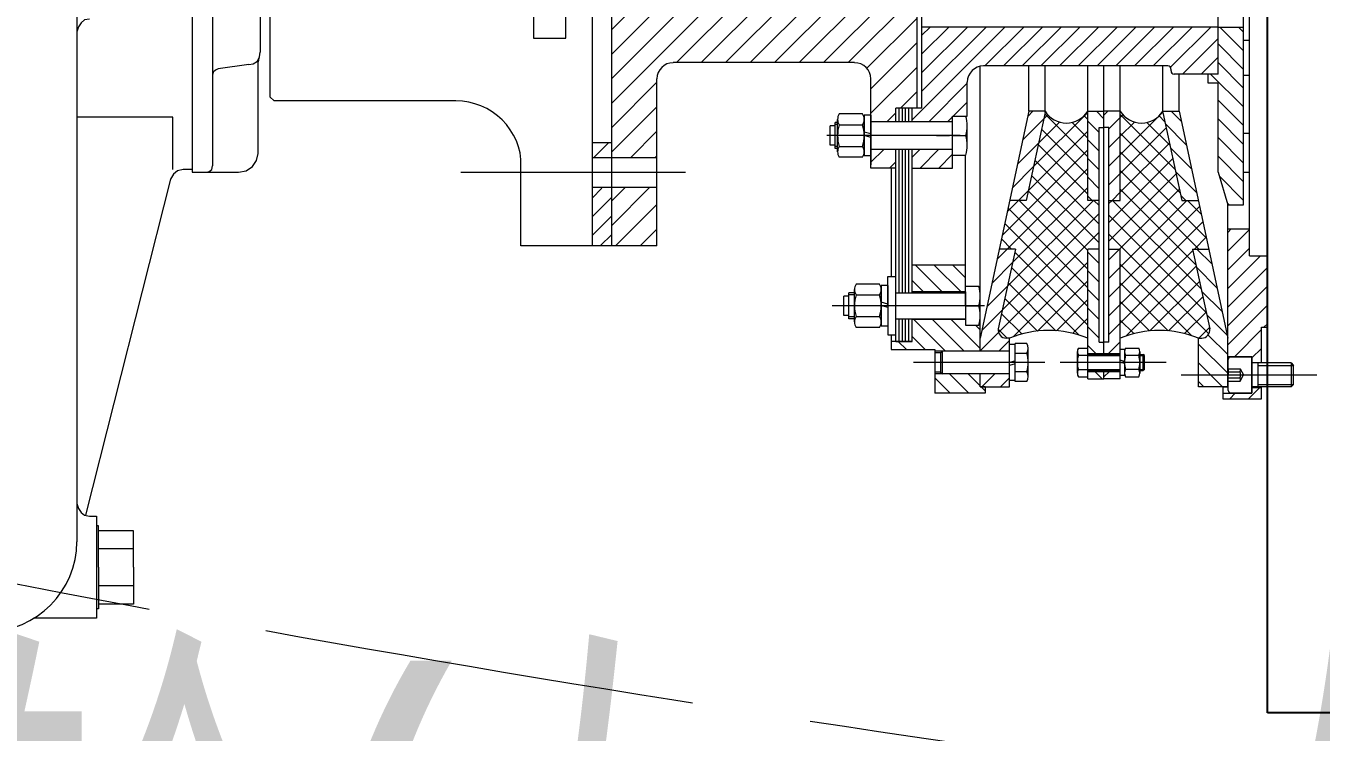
# Model space of a CAD drawing. Extents: x -550205 to -490805, y -239464 to -155364.
# Drawn here: x -528244 to -527496, y -178023 to -177615 of the extents above; entities that cross this region are included whole.
import ezdxf

# ---------------------------------------------------------------- set-up
doc = ezdxf.new("R2010")
doc.units = 0
doc.header["$LTSCALE"] = 500
doc.header["$MEASUREMENT"] = 0
for name, pattern in [('ACAD_ISO04W100', [30, 24, -3, 0, -3]), ('CENTER2', [1.125, 0.75, -0.125, 0.125, -0.125]), ('CENTERX2', [101.6, 63.5, -12.7, 12.7, -12.7]), ('DASHED', [0.75, 0.5, -0.25]), ('点划线', [18, 15, -1, 1, -1]), ('虚线 __ __ __ __ __ __ __ __ __ __ __ __ __ _', [0.75, 0.5, -0.25])]:
    doc.linetypes.add(name, pattern=pattern)
doc.layers.get('0').update_dxf_attribs({"linetype": 'CONTINUOUS', "lineweight": 20})
for name, color, linetype, lineweight in [('01', 7, 'CONTINUOUS', 20), ('05-填充图案层', 42, 'CONTINUOUS', 20), ('2中心线', 1, 'ACAD_ISO04W100', 15), ('虚线', 1, '虚线 __ __ __ __ __ __ __ __ __ __ __ __ __ _', 20)]:
    doc.layers.add(name, color=color, linetype=linetype, lineweight=lineweight)
for name, color, linetype in [('1轮廓实线层', 7, 'CONTINUOUS'), ('2细线层', 4, 'CONTINUOUS'), ('4虚线层', 6, 'DASHED'), ('_____1', 160, 'CONTINUOUS')]:
    doc.layers.add(name, color=color, linetype=linetype)
doc.styles.add('中英混排2', font='romany.shx', dxfattribs={"width": 0.7, "height": 300, "bigfont": 'hztxt.shx'})

# ---------------------------------------------------------------- blocks, each defined once
blk = doc.blocks.new('dfghgf')
at = {"linetype": 'Continuous'}
h = blk.add_hatch(dxfattribs=at)
h.set_pattern_fill('ANSI31', color=2, scale=80, style=0)
h.set_pattern_definition([(45, (-67347.48, 92390.319), (-7.0710678, 7.0710678), [])])
h.paths.add_polyline_path([(1347.34, -190), (1373.47, -190), (1373.47, -156.2), (1347.34, -156.2)])
h.paths.add_polyline_path([(1347.34, -139.01), (1373.47, -139.01), (1373.47, -93.44, -0.414214), (1382.83, -84.07), (1487.6, -84.07, -0.414214), (1496.96, -93.44), (1496.96, -118.25), (1511.44, -118.25), (1511.44, -110.29), (1523.66, -110.29), (1523.66, -41.94), (1347.34, -41.94)])
h.paths.add_polyline_path([(1496.96, -134.17), (1496.96, -143.07), (1496.96, -144.94), (1511.44, -144.94), (1511.44, -134.17)])
h.paths.add_polyline_path([(1487.6, 84.48), (1382.83, 84.48, -0.414214), (1373.47, 93.84), (1373.47, 139.41), (1347.34, 139.41), (1347.34, 42.34), (1523.66, 42.34), (1523.66, 110.69), (1511.44, 110.69), (1511.44, 118.65), (1496.96, 118.65), (1496.96, 109.76), (1496.96, 93.84, -0.414214)])
h.paths.add_polyline_path([(1511.44, 134.57), (1511.44, 145.17), (1511.26, 145.34), (1496.96, 145.34), (1496.96, 134.57)])
h.paths.add_polyline_path([(1347.34, 156.6), (1373.47, 156.6), (1373.47, 190), (1347.34, 190)])
at = {"color": 2, "lineweight": 20}
for p, q in [((1336, 190), (1336, -164.79)), ((1347.34, -190), (1347.34, 0.2)), ((1523.66, -110.29), (1523.66, 0.2)), ((1526.47, -110.29), (1526.47, 0.2)), ((1697.46, -90.63), (1697.46, 0.2)), ((1712.25, -166.13), (1712.25, 0.2)), ((1715.69, -195.73), (1715.69, 0.2)), ((1726, -236.98), (1726, 0.2)), ((1726, -236.98), (1726, 0.2)), ((1697.46, -63.47), (1526.47, -63.47)), ((1697.46, -63.47), (1712.25, -63.47)), ((1712.25, -70.99), (1715.69, -70.99)), ((1487.6, -84.07), (1382.83, -84.07)), ((1487.6, -84.07), (1382.83, -84.07)), ((1560.13, -250.75), (1560.13, -86.15)), ((1668.43, -85.95), (1562.05, -85.95)), ((1588.22, -112.16), (1588.22, -85.95)), ((1597.58, -112.95), (1597.58, -85.95)), ((1622.24, -163.67), (1622.24, -85.95)), ((1631.6, -252.62), (1631.6, -85.95)), ((1631.6, -252.62), (1631.6, -85.95)), ((1640.97, -163.67), (1640.97, -85.95)), ((1665.62, -112.95), (1665.62, -85.95)), ((1670.31, -88.76), (1670.31, -87.82)), ((1373.47, -164.79), (1373.47, -93.44)), ((1373.47, -190), (1373.47, -93.44)), ((1496.96, -144.94), (1496.96, -93.44)), ((1552.69, -114.97), (1552.69, -95.31)), ((1697.46, -90.63), (1672.18, -90.63)), ((1674.98, -112.16), (1674.98, -90.63)), ((1691.63, -90.63), (1691.63, -95.79)), ((1691.63, -95.79), (1697.46, -95.79)), ((1697.46, -147.4), (1697.46, -95.79)), ((1712.25, -91.37), (1715.69, -91.37)), ((1496.96, -126.21), (1496.96, -109.36)), ((1511.44, -118.25), (1511.44, -110.29)), ((1526.47, -110.29), (1511.44, -110.29)), ((1513.31, -118.25), (1513.31, -110.29)), ((1515.18, -118.25), (1515.18, -110.29)), ((1517.06, -118.25), (1517.06, -110.29)), ((1518.93, -118.25), (1518.93, -110.29)), ((1520.8, -118.25), (1520.8, -110.29)), ((1588.22, -112.16), (1560.13, -243.26)), ((1597.58, -112.16), (1588.22, -112.16)), ((1622.24, -163.67), (1622.24, -112.16)), ((1622.24, -112.16), (1631.6, -112.16)), ((1640.97, -112.16), (1631.6, -112.16)), ((1640.97, -163.67), (1640.97, -112.16)), ((1665.62, -112.16), (1674.98, -112.16)), ((1674.98, -112.16), (1703.08, -243.26)), ((1477.77, -118.72), (1476.36, -118.72)), ((1476.36, -133.7), (1476.36, -118.72)), ((1477.77, -135.6), (1477.77, -116.82)), ((1492.24, -113.69), (1478.66, -113.69)), ((1493.13, -114.46), (1493.13, -137.96)), ((1496.96, -114.46), (1493.13, -114.46)), ((1493.13, -135.6), (1493.13, -116.82)), ((1496.96, -114.46), (1496.96, -137.96)), ((1544.21, -118.25), (1496.96, -118.25)), ((1544.21, -144.94), (1544.21, -114.97)), ((1544.21, -114.97), (1552.69, -114.97)), ((1597.58, -112.95), (1586.6, -163.67)), ((1665.62, -112.95), (1676.6, -163.67)), ((1476.36, -120.59), (1473.55, -120.59)), ((1473.55, -131.83), (1473.55, -120.59)), ((1477.77, -119.84), (1476.36, -119.84)), ((1478.66, -119.95), (1492.24, -119.95)), ((1496.96, -125.22), (1493.13, -124.19)), ((1496.47, -127.07), (1493.13, -126.18)), ((1496.96, -127.2), (1496.47, -127.07)), ((1496.96, -126.21), (1496.96, -143.07)), ((1534.85, -126.21), (1542.44, -126.21)), ((1544.21, -126.21), (1551.8, -126.21)), ((1552.69, -131.83), (1552.69, -120.47)), ((1628.79, -245.6), (1628.79, -121.53)), ((1628.79, -121.53), (1631.6, -121.53)), ((1634.41, -121.53), (1631.6, -121.53)), ((1634.41, -245.6), (1634.41, -121.53)), ((1712.25, -124.9), (1715.69, -124.9)), ((1347.34, -130.42), (1336, -130.42)), ((1476.36, -131.83), (1473.55, -131.83)), ((1477.77, -132.58), (1476.36, -132.58)), ((1477.77, -133.7), (1476.36, -133.7)), ((1478.66, -132.47), (1492.24, -132.47)), ((1544.21, -134.17), (1496.96, -134.17)), ((1511.44, -245.13), (1511.44, -134.17)), ((1513.31, -217.04), (1513.31, -134.17)), ((1515.18, -217.04), (1515.18, -134.17)), ((1517.06, -217.04), (1517.06, -134.17)), ((1518.93, -217.04), (1518.93, -134.17)), ((1520.8, -217.04), (1520.8, -134.17)), ((1373.47, -139.01), (1336, -139.01)), ((1492.24, -138.73), (1478.66, -138.73)), ((1496.96, -137.96), (1493.13, -137.96)), ((1544.21, -137.45), (1551.84, -137.45)), ((1551.65, -224.53), (1551.65, -137.45)), ((1511.44, -144.94), (1496.96, -144.94)), ((1508.63, -144.94), (1508.63, -207.68)), ((1520.8, -144.94), (1544.21, -144.94)), ((1697.46, -147.4), (1703.08, -166.13)), ((1712.25, -147.25), (1715.69, -147.25)), ((1373.47, -156.2), (1336, -156.2)), ((1586.6, -163.67), (1577.18, -163.67)), ((1628.79, -163.67), (1622.24, -163.67)), ((1634.41, -163.67), (1640.97, -163.67)), ((1676.6, -163.67), (1686.02, -163.67)), ((1703.08, -271.35), (1703.08, -166.13)), ((1703.08, -166.13), (1712.25, -166.13)), ((1703.08, -180.17), (1715.69, -180.17)), ((1373.47, -190), (1336, -190)), ((1580.52, -191.76), (1570.55, -237.8)), ((1580.52, -191.76), (1571.17, -191.76)), ((1622.24, -266.67), (1622.24, -191.76)), ((1622.24, -243.26), (1622.24, -191.76)), ((1628.79, -191.76), (1622.24, -191.76)), ((1634.41, -191.76), (1640.97, -191.76)), ((1640.97, -266.67), (1640.97, -191.76)), ((1640.97, -243.26), (1640.97, -191.76)), ((1682.69, -191.76), (1692.66, -237.8)), ((1682.69, -191.76), (1692.04, -191.76)), ((1551.65, -201.12), (1520.8, -201.12)), ((1715.69, -195.73), (1726, -195.73)), ((1506.76, -224.53), (1506.76, -207.68)), ((1506.76, -207.68), (1511.44, -207.68)), ((1487.56, -233.92), (1487.56, -215.14)), ((1502.03, -212.01), (1488.45, -212.01)), ((1502.92, -212.78), (1502.92, -236.28)), ((1506.76, -212.78), (1502.92, -212.78)), ((1502.92, -233.92), (1502.92, -215.14)), ((1506.76, -212.78), (1506.76, -236.28)), ((1551.65, -216.57), (1520.8, -216.57)), ((1551.65, -213.29), (1559.28, -213.29)), ((1551.65, -216.57), (1551.65, -232.49)), ((1484.23, -218.91), (1481.42, -218.91)), ((1481.42, -230.15), (1481.42, -218.91)), ((1487.56, -217.04), (1484.23, -217.04)), ((1484.23, -232.02), (1484.23, -217.04)), ((1487.56, -218.16), (1484.23, -218.16)), ((1488.45, -218.27), (1502.03, -218.27)), ((1506.76, -223.54), (1502.92, -222.51)), ((1511.44, -217.04), (1551.65, -217.04)), ((1484.23, -230.15), (1481.42, -230.15)), ((1487.56, -230.9), (1484.23, -230.9)), ((1488.45, -230.79), (1502.03, -230.79)), ((1506.26, -225.39), (1502.92, -224.5)), ((1506.76, -225.52), (1506.26, -225.39)), ((1506.76, -224.53), (1506.76, -241.39)), ((1551.65, -224.53), (1551.65, -235.77)), ((1551.65, -224.53), (1559.24, -224.53)), ((1487.56, -232.02), (1484.23, -232.02)), ((1502.03, -237.06), (1488.45, -237.06)), ((1506.76, -236.28), (1502.92, -236.28)), ((1511.44, -232.02), (1551.65, -232.02)), ((1513.31, -245.13), (1513.31, -232.02)), ((1515.18, -245.13), (1515.18, -232.02)), ((1517.06, -245.13), (1517.06, -232.02)), ((1518.93, -245.13), (1518.93, -232.02)), ((1520.8, -245.13), (1520.8, -232.02)), ((1551.65, -232.49), (1520.8, -232.49)), ((1551.65, -235.77), (1559.28, -235.77)), ((1722.56, -236.98), (1726, -236.98)), ((1722.56, -257.6), (1722.56, -236.98)), ((1506.76, -241.39), (1511.44, -241.39)), ((1508.63, -241.39), (1508.63, -249.81)), ((1520.8, -245.13), (1508.63, -245.13)), ((1511.44, -245.13), (1520.8, -245.13)), ((1576.98, -243.26), (1575.16, -243.26)), ((1576.98, -271.35), (1576.98, -243.26)), ((1580.36, -268.24), (1580.36, -246.37)), ((1587.12, -246.37), (1580.36, -246.37)), ((1628.79, -245.6), (1631.6, -245.6)), ((1634.41, -245.6), (1631.6, -245.6)), ((1686.22, -271.35), (1686.22, -243.26)), ((1686.22, -243.26), (1688.04, -243.26)), ((1508.63, -249.81), (1533.91, -249.81)), ((1533.91, -249.81), (1533.91, -275.1)), ((1537.28, -251.73), (1533.91, -251.73)), ((1537.28, -251.73), (1538.26, -250.75)), ((1537.28, -251.73), (1537.28, -262.88)), ((1576.98, -250.75), (1538.26, -250.75)), ((1538.26, -263.86), (1538.26, -250.75)), ((1576.98, -267.65), (1576.98, -246.96)), ((1580.36, -246.96), (1576.98, -246.96)), ((1580.36, -267.65), (1580.36, -246.96)), ((1580.36, -264.33), (1580.36, -250.28)), ((1580.36, -251.84), (1587.12, -251.84)), ((1587.85, -265.5), (1587.85, -249.11)), ((1587.85, -257.3), (1587.85, -250.28)), ((1616.25, -263.54), (1616.25, -251.06)), ((1616.88, -248.98), (1622.24, -248.98)), ((1616.88, -253.14), (1622.24, -253.14)), ((1622.24, -265.62), (1622.24, -248.98)), ((1622.24, -252.15), (1640.97, -252.15)), ((1622.24, -252.62), (1640.97, -252.62)), ((1622.24, -261.99), (1622.24, -252.62)), ((1622.24, -253.32), (1640.97, -253.32)), ((1643.4, -249.77), (1640.97, -249.77)), ((1643.4, -249.77), (1643.4, -264.84)), ((1643.4, -251.13), (1643.4, -263.48)), ((1644.02, -249.07), (1651.72, -249.07)), ((1651.72, -253.19), (1644.02, -253.19)), ((1652.33, -251.13), (1652.33, -263.48)), ((1652.33, -252.62), (1654.31, -252.62)), ((1652.33, -253.32), (1655.01, -253.32)), ((1654.31, -261.99), (1654.31, -252.62)), ((1655.01, -253.32), (1654.31, -252.62)), ((1655.01, -261.28), (1655.01, -253.32)), ((1703.08, -253.82), (1717.06, -253.82)), ((1717.06, -275.13), (1717.06, -253.82)), ((1579.92, -256.55), (1576.98, -257.34)), ((1580.36, -258.18), (1576.98, -259.08)), ((1580.36, -256.43), (1579.92, -256.55)), ((1616.88, -261.46), (1622.24, -261.46)), ((1622.24, -261.28), (1640.97, -261.28)), ((1643.4, -256.67), (1640.97, -256.02)), ((1643.4, -257.93), (1640.97, -257.28)), ((1651.72, -261.42), (1644.02, -261.42)), ((1652.33, -261.28), (1655.01, -261.28)), ((1655.01, -261.28), (1654.31, -261.99)), ((1717.06, -257.26), (1722.56, -257.26)), ((1537.28, -262.88), (1533.91, -262.88)), ((1537.28, -262.88), (1538.26, -263.86)), ((1576.98, -263.86), (1538.26, -263.86)), ((1560.13, -271.35), (1560.13, -263.86)), ((1580.36, -267.65), (1576.98, -267.65)), ((1587.12, -262.77), (1580.36, -262.77)), ((1587.12, -268.24), (1580.36, -268.24)), ((1616.88, -265.62), (1622.24, -265.62)), ((1622.24, -261.99), (1640.97, -261.99)), ((1622.24, -262.45), (1640.97, -262.45)), ((1622.24, -266.67), (1631.6, -266.67)), ((1631.6, -266.67), (1631.6, -261.99)), ((1631.6, -266.67), (1631.6, -261.99)), ((1640.97, -266.67), (1631.6, -266.67)), ((1643.4, -264.84), (1640.97, -264.84)), ((1644.02, -265.54), (1651.72, -265.54)), ((1652.33, -261.99), (1654.31, -261.99)), ((1562.94, -275.1), (1533.91, -275.1)), ((1562.94, -275.1), (1544.21, -275.1)), ((1560.13, -271.35), (1576.98, -271.35)), ((1562.94, -271.35), (1560.13, -271.35)), ((1562.94, -271.35), (1562.94, -275.1)), ((1562.94, -271.35), (1562.94, -275.1)), ((1703.08, -271.35), (1686.22, -271.35)), ((1700.27, -271.35), (1703.08, -271.35)), ((1700.27, -271.35), (1700.27, -278.23)), ((1700.27, -275.13), (1717.06, -275.13)), ((1717.06, -271.69), (1722.56, -271.69)), ((1722.56, -278.23), (1722.56, -271.35)), ((1700.27, -278.23), (1722.56, -278.23))]:
    blk.add_line(p, q, dxfattribs=at)
at = {"color": 2, "linetype": '点划线', "lineweight": 20}
for p, q in [((1538.26, -250.75), (1533.91, -250.75)), ((1538.26, -263.86), (1533.91, -263.86))]:
    blk.add_line(p, q, dxfattribs=at)
at = {"color": 2, "lineweight": 20}
for centre, radius, start, end in [((1382.83, -93.44), 9.36, 90, 180), ((1382.83, -93.44), 9.36, 90, 180), ((1487.6, -93.44), 9.36, 0, 90), ((1562.05, -95.31), 9.36, 90, 180), ((1668.43, -87.82), 1.87, 0, 90), ((1672.18, -88.76), 1.87, 180, 270), ((1609.91, -104.37), 14.59, 212.30822, 327.69178), ((1653.29, -104.37), 14.59, 212.30822, 327.69178), ((1483.72, -116.82), 5.95, 148.26171, 211.73829), ((1487.17, -116.82), 5.95, 328.26171, 31.73829), ((1534.09, -120.53), 18.6, 342.22096, 17.3918), ((1500.24, -126.21), 22.47, 163.8206, 196.1794), ((1470.65, -126.21), 22.47, 343.8206, 16.1794), ((1534.09, -131.89), 18.6, 342.6082, 17.77904), ((1483.72, -135.6), 5.95, 148.26171, 211.73829), ((1487.17, -135.6), 5.95, 328.26171, 31.73829), ((1493.51, -215.14), 5.95, 148.26171, 211.73829), ((1496.96, -215.14), 5.95, 328.26171, 31.73829), ((1541.53, -218.85), 18.6, 342.22096, 17.3918), ((1510.03, -224.53), 22.47, 163.8206, 196.1794), ((1480.44, -224.53), 22.47, 343.8206, 16.1794), ((1493.51, -233.92), 5.95, 148.26171, 211.73829), ((1496.96, -233.92), 5.95, 328.26171, 31.73829), ((1541.53, -230.21), 18.6, 342.6082, 17.77904), ((1575.16, -238.58), 4.68, 170.43331, 270), ((1599.61, -298.34), 59.54, 67.66593, 112.33407), ((1663.59, -298.34), 59.54, 67.66593, 112.33407), ((1688.04, -238.58), 4.68, 270, 9.56669), ((1582.36, -249.11), 5.48, 330.10798, 29.89202), ((1568.18, -257.3), 19.71, 343.89726, 16.10274), ((1619.99, -251.06), 3.75, 146.2903, 213.7097), ((1630.29, -257.3), 14.05, 162.77249, 197.22751), ((1647.14, -251.13), 3.74, 146.62758, 213.37242), ((1657.45, -257.3), 14.05, 162.95236, 197.04764), ((1648.59, -251.13), 3.74, 326.62758, 33.37242), ((1638.29, -257.3), 14.05, 342.95236, 17.04764), ((1619.99, -263.54), 3.75, 146.2903, 213.7097), ((1647.14, -263.48), 3.74, 146.62758, 213.37242), ((1648.59, -263.48), 3.74, 326.62758, 33.37242), ((1582.36, -265.5), 5.48, 330.10798, 29.89202)]:
    blk.add_arc(centre, radius, start, end, dxfattribs=at)
at = {"layer": '01', "color": 7, "linetype": 'Continuous', "lineweight": -3}
for p, q in [((1726, -459.8), (1726, 0.2)), ((1811, -459.8), (1726, -459.8))]:
    blk.add_line(p, q, dxfattribs=at)
at = {"layer": '05-填充图案层', "color": 2, "lineweight": 20}
for p, q in [((1520.8, -117.1), (1574.42, -63.47)), ((1526.47, -68.21), (1531.21, -63.47)), ((1526.47, -79.02), (1542.01, -63.47)), ((1526.47, -89.82), (1552.82, -63.47)), ((1526.47, -100.62), (1563.62, -63.47)), ((1562.75, -85.95), (1585.23, -63.47)), ((1573.56, -85.95), (1596.03, -63.47)), ((1584.36, -85.95), (1606.84, -63.47)), ((1595.17, -85.95), (1617.64, -63.47)), ((1605.97, -85.95), (1628.44, -63.47)), ((1616.77, -85.95), (1639.25, -63.47)), ((1627.58, -85.95), (1650.05, -63.47)), ((1638.38, -85.95), (1660.86, -63.47)), ((1649.19, -85.95), (1671.66, -63.47)), ((1659.99, -85.95), (1682.46, -63.47)), ((1669.98, -86.76), (1693.27, -63.47)), ((1712.25, -77.26), (1698.47, -63.47)), ((1712.25, -66.45), (1709.27, -63.47)), ((1676.92, -90.63), (1697.46, -70.09)), ((1712.25, -88.06), (1697.46, -73.27)), ((1687.72, -90.63), (1697.46, -80.89)), ((1712.25, -98.86), (1697.46, -84.07)), ((1530.45, -118.25), (1552.69, -96.01)), ((1712.25, -109.67), (1693.21, -90.63)), ((1544.53, -114.97), (1552.69, -106.82)), ((1587.58, -115.14), (1590.56, -112.16)), ((1631.6, -116.48), (1627.29, -112.16)), ((1631.6, -114.33), (1633.77, -112.16)), ((1676.21, -117.87), (1670.5, -112.16)), ((1712.25, -120.47), (1697.46, -105.68)), ((1541.25, -118.25), (1544.21, -115.29)), ((1584.64, -128.89), (1596.76, -116.77)), ((1590.78, -144.35), (1622.24, -112.89)), ((1593.77, -130.56), (1605.93, -118.4)), ((1596.76, -116.77), (1599.23, -114.3)), ((1622.24, -138.5), (1597.43, -113.69)), ((1622.24, -127.7), (1613.14, -118.59)), ((1622.24, -116.89), (1620.13, -114.78)), ((1628.79, -124.47), (1622.24, -117.92)), ((1634.41, -122.33), (1640.97, -115.77)), ((1640.97, -137.38), (1665.62, -112.73)), ((1672.73, -145.77), (1640.97, -114.01)), ((1640.97, -115.77), (1642.53, -114.21)), ((1640.97, -126.58), (1649.18, -118.36)), ((1669.74, -131.98), (1656.38, -118.62)), ((1666.76, -118.19), (1663.42, -114.86)), ((1679.15, -131.62), (1667.04, -119.51)), ((1712.25, -131.27), (1697.46, -116.48)), ((1587.8, -158.14), (1622.24, -123.7)), ((1622.24, -149.3), (1595.5, -122.57)), ((1634.41, -133.13), (1640.97, -126.58)), ((1640.97, -148.19), (1667.5, -121.65)), ((1675.72, -159.56), (1640.97, -124.81)), ((1336.82, -139.01), (1345.42, -130.42)), ((1520.8, -138.7), (1525.33, -134.17)), ((1525.37, -144.94), (1536.14, -134.17)), ((1572.85, -183.89), (1622.24, -134.5)), ((1581.69, -142.64), (1593.77, -130.56)), ((1622.24, -160.11), (1593.58, -131.45)), ((1628.79, -135.28), (1622.24, -128.72)), ((1640.97, -158.99), (1669.43, -130.53)), ((1682.1, -145.37), (1670.03, -133.3)), ((1712.25, -142.08), (1697.46, -127.29)), ((1536.17, -144.94), (1544.21, -136.9)), ((1628.79, -177.47), (1591.66, -140.33)), ((1628.79, -146.08), (1622.24, -139.53)), ((1634.41, -143.94), (1640.97, -137.38)), ((1634.41, -176.35), (1671.35, -139.41)), ((1690.66, -185.31), (1640.97, -135.62)), ((1712.25, -152.88), (1697.46, -138.09)), ((1575.79, -191.76), (1622.24, -145.3)), ((1578.74, -156.39), (1590.78, -144.35)), ((1628.79, -188.27), (1589.73, -149.21)), ((1634.41, -154.74), (1640.97, -148.19)), ((1634.41, -187.15), (1673.27, -148.29)), ((1686.3, -191.76), (1640.97, -146.42)), ((1685.05, -159.12), (1673.01, -147.09)), ((1712.25, -163.69), (1698.1, -149.53)), ((1336, -162.32), (1341.72, -156.6)), ((1578.84, -199.51), (1622.24, -156.11)), ((1628.79, -156.89), (1622.24, -150.33)), ((1336, -173.12), (1347.34, -161.78)), ((1575.8, -170.14), (1582.27, -163.67)), ((1575.85, -213.3), (1625.49, -163.67)), ((1582.27, -163.67), (1587.8, -158.14)), ((1622.24, -203.32), (1582.58, -163.67)), ((1622.24, -192.52), (1587.81, -158.09)), ((1624.77, -163.67), (1622.24, -161.13)), ((1628.79, -166.66), (1625.8, -163.67)), ((1634.41, -165.54), (1636.29, -163.67)), ((1636.29, -163.67), (1640.97, -158.99)), ((1687.66, -214.73), (1636.6, -163.67)), ((1640.61, -191.76), (1675.2, -157.17)), ((1684.68, -200.94), (1640.97, -157.23)), ((1640.97, -202.2), (1679.51, -163.67)), ((1678.79, -163.67), (1676, -160.88)), ((1687.71, -171.56), (1679.82, -163.67)), ((1572.86, -227.09), (1628.79, -171.16)), ((1622.24, -214.13), (1576.23, -168.12)), ((1640.97, -213.01), (1686.78, -167.2)), ((1703.89, -166.13), (1702.73, -164.97)), ((1336, -183.93), (1347.34, -172.58)), ((1622.24, -224.93), (1574.32, -177.02)), ((1690.65, -228.52), (1634.41, -172.28)), ((1640.97, -223.81), (1688.68, -176.1)), ((1340.73, -190), (1347.34, -183.39)), ((1570.72, -240.04), (1628.79, -181.97)), ((1578.26, -191.76), (1572.42, -185.91)), ((1692.15, -240.82), (1634.41, -183.08)), ((1683.83, -191.76), (1690.59, -184.99)), ((1703.08, -182.21), (1705.11, -180.17)), ((1703.08, -193.01), (1715.69, -180.4)), ((1569.9, -197.64), (1575.79, -191.76)), ((1622.24, -235.73), (1580.12, -193.61)), ((1628.79, -200.1), (1622.24, -193.55)), ((1634.41, -197.96), (1640.61, -191.76)), ((1640.97, -234.62), (1682.89, -192.69)), ((1693.89, -200.37), (1685.27, -191.76)), ((1703.08, -203.82), (1715.69, -191.21)), ((1538.25, -216.57), (1522.8, -201.12)), ((1549.06, -216.57), (1533.61, -201.12)), ((1551.65, -208.36), (1544.41, -201.12)), ((1566.96, -211.39), (1578.84, -199.51)), ((1579.14, -242.42), (1622.24, -199.32)), ((1682.35, -241.82), (1640.97, -200.44)), ((1644.43, -241.96), (1684.81, -201.57)), ((1703.08, -214.62), (1721.97, -195.73)), ((1617.13, -241.43), (1578.19, -202.49)), ((1628.79, -210.91), (1622.24, -204.35)), ((1634.41, -208.76), (1640.97, -202.2)), ((1696.83, -214.12), (1684.96, -202.25)), ((1703.08, -225.43), (1726, -202.5)), ((1527.45, -216.57), (1520.8, -209.92)), ((1564.01, -225.14), (1575.85, -213.3)), ((1603.84, -238.94), (1576.27, -211.37)), ((1593.23, -239.13), (1622.24, -210.13)), ((1628.79, -221.71), (1622.24, -215.15)), ((1634.41, -219.56), (1640.97, -213.01)), ((1668.73, -239.01), (1640.97, -211.25)), ((1658.15, -239.04), (1686.74, -210.45)), ((1699.78, -227.87), (1687.95, -216.04)), ((1703.08, -236.23), (1726, -213.31)), ((1593.23, -239.14), (1574.35, -220.25)), ((1604.2, -238.97), (1622.24, -220.93)), ((1634.41, -230.37), (1640.97, -223.81)), ((1657.97, -239.06), (1640.97, -222.05)), ((1668.96, -239.03), (1688.66, -219.33)), ((1703.08, -247.03), (1726, -224.11)), ((1561.07, -238.89), (1572.86, -227.09)), ((1584.13, -240.84), (1572.42, -229.13)), ((1613.53, -240.44), (1622.24, -231.74)), ((1628.79, -232.51), (1622.24, -225.96)), ((1678.19, -240.61), (1690.58, -228.21)), ((1702.73, -241.62), (1690.93, -229.83)), ((1540.02, -250.75), (1521.76, -232.49)), ((1550.82, -250.75), (1532.56, -232.49)), ((1560.13, -249.25), (1543.37, -232.49)), ((1560.13, -238.45), (1557.45, -235.77)), ((1575.74, -243.26), (1570.51, -238.03)), ((1628.79, -243.32), (1622.24, -236.76)), ((1634.41, -241.17), (1640.97, -234.62)), ((1648.78, -240.66), (1640.97, -232.85)), ((1686.34, -243.26), (1692.51, -237.1)), ((1707.09, -253.82), (1722.56, -238.35)), ((1723.94, -236.98), (1726, -234.91)), ((1517.47, -249.81), (1512.79, -245.13)), ((1528.28, -249.81), (1520.8, -242.34)), ((1560.13, -250.63), (1570.72, -240.04)), ((1570.81, -250.75), (1576.98, -244.58)), ((1621.73, -243.05), (1622.24, -242.54)), ((1631.6, -246.13), (1631.08, -245.6)), ((1634.23, -252.15), (1640.97, -245.42)), ((1703.08, -263.58), (1686.22, -246.72)), ((1703.08, -252.78), (1691.74, -241.44)), ((1626.83, -252.15), (1622.24, -247.57)), ((1717.06, -254.65), (1722.56, -249.16)), ((1700.04, -271.35), (1686.22, -257.53)), ((1542.76, -275.1), (1533.91, -266.25)), ((1553.56, -275.1), (1542.32, -263.86)), ((1560.13, -270.86), (1553.13, -263.86)), ((1561.02, -271.35), (1568.51, -263.86)), ((1571.82, -271.35), (1576.98, -266.19)), ((1630.54, -266.67), (1626.32, -262.45)), ((1631.6, -265.59), (1634.74, -262.45)), ((1689.24, -271.35), (1686.22, -268.33)), ((1562.94, -273.67), (1560.62, -271.35)), ((1704.3, -278.23), (1707.39, -275.13)), ((1715.1, -278.23), (1721.63, -271.69))]:
    blk.add_line(p, q, dxfattribs=at)
at = {"layer": '1轮廓实线层', "color": 2, "lineweight": 20}
for p, q in [((1717.06, -254.16), (1704.69, -254.16)), ((1717.06, -254.16), (1717.06, -274.79)), ((1703.31, -260.89), (1703.31, -255.54)), ((1703.31, -260.89), (1703.31, -264.48)), ((1739.75, -257.6), (1717.06, -257.6)), ((1720.5, -257.6), (1720.5, -271.35)), ((1739.75, -257.6), (1741.12, -258.98)), ((1739.75, -257.6), (1739.75, -271.35)), ((1741.12, -269.98), (1741.12, -258.98)), ((1703.31, -273.41), (1703.31, -264.48)), ((1704.69, -274.79), (1717.06, -274.79)), ((1739.75, -271.35), (1717.06, -271.35)), ((1741.12, -269.98), (1739.75, -271.35))]:
    blk.add_line(p, q, dxfattribs=at)
for centre, start, end in [((1704.69, -255.54), 90, 180), ((1704.69, -273.41), 180, 270)]:
    blk.add_arc(centre, 1.37, start, end, dxfattribs=at)
at = {"layer": '2中心线', "color": 2, "linetype": 'CENTERX2', "lineweight": 20, "ltscale": 0.2}
for p, q in [((1548.52, -126.21), (1471.51, -126.21)), ((1562.56, -224.53), (1474.7, -224.53)), ((1597.52, -257.3), (1521.58, -257.3)), ((1667.52, -257.3), (1606.36, -257.3)), ((1676.19, -264.48), (1754.47, -264.48))]:
    blk.add_line(p, q, dxfattribs=at)
at = {"layer": '2中心线', "color": 5, "linetype": 'CENTER2', "lineweight": 20, "ltscale": 100}
blk.add_line((1389.97, -147.61), (1260.23, -147.61), dxfattribs=at)
at = {"layer": '2细线层', "color": 2, "lineweight": 20}
for p, q in [((1720.5, -258.98), (1741.12, -258.98)), ((1720.5, -269.98), (1741.12, -269.98))]:
    blk.add_line(p, q, dxfattribs=at)
at = {"layer": '4虚线层', "color": 2, "lineweight": 20}
for p, q in [((1703.31, -260.89), (1710.19, -260.89)), ((1710.19, -260.89), (1712.26, -264.48)), ((1703.31, -262.68), (1710.19, -262.68)), ((1703.31, -266.27), (1710.19, -266.27)), ((1703.31, -268.06), (1710.19, -268.06)), ((1710.19, -268.06), (1712.26, -264.48))]:
    blk.add_line(p, q, dxfattribs=at)
for centre, radius, start, end in [((1708.63, -261.78), 1.79, 330, 30), ((1704.55, -264.48), 5.92, 342.3603, 17.6397), ((1708.63, -267.17), 1.79, 330, 30)]:
    blk.add_arc(centre, radius, start, end, dxfattribs=at)
at = {"layer": '_____1', "color": 6, "lineweight": 0}
for p, q in [((1336, 190), (1336, -190)), ((1336, -190), (1294.91, -190))]:
    blk.add_line(p, q, dxfattribs=at)
at = {"layer": '_____1', "color": 7, "lineweight": 0}
for p, q in [((1105.13, 0), (1105.13, -145.76)), ((1144.3, 0), (1144.3, -77.93)), ((1116.85, -18.17), (1116.85, -143.74)), ((1038.51, -29.48), (1038.51, -360.97)), ((1143.5, -81.56), (1143.09, -83.58)), ((1137.84, -85.2), (1120.07, -87.62)), ((1143.09, -84.79), (1143.09, -82.37)), ((1143.09, -136.48), (1143.09, -84.79)), ((1105.13, -145.76), (1099.89, -145.76)), ((1105.13, -145.76), (1105.13, -147.38)), ((1105.13, -147.38), (1131.78, -147.38)), ((1092.62, -151.42), (1043.36, -345.63)), ((1071.22, -365.01), (1051.03, -365.01)), ((1071.22, -386.42), (1051.03, -386.42))]:
    blk.add_line(p, q, dxfattribs=at)
at = {"layer": '_____1', "color": 6, "lineweight": 0}
blk.add_lwpolyline([(1152.38, 106.59), (1149.95, 103.77), (1149.95, -103.77)], dxfattribs=at)
at = {"layer": '_____1', "color": 7, "lineweight": 0}
for points in [[(1302.18, 2.42), (1302.18, -69.85), (1320.75, -69.85), (1320.75, 2.42)], [(1045.78, -58.95), (1042.95, -59.36), (1040.94, -60.97), (1039.32, -63.4), (1038.51, -66.22)], [(1137.84, -85.2), (1140.26, -84.79), (1142.69, -83.18), (1143.9, -80.76), (1144.3, -77.93)], [(1120.07, -87.62), (1118.46, -88.43), (1117.25, -89.64), (1116.85, -91.26)], [(1093.83, -145.76), (1093.83, -115.48), (1038.51, -115.48)], [(1131.78, -147.38), (1136.23, -146.57), (1139.86, -144.15), (1142.28, -140.51), (1143.09, -136.48)], [(1099.89, -145.76), (1096.66, -146.57), (1094.23, -148.59), (1092.62, -151.42)], [(1113.21, -147.38), (1114.82, -146.97), (1116.44, -145.76), (1116.85, -143.74)], [(1038.51, -338.77), (1039.32, -341.59), (1040.94, -344.02), (1042.95, -345.63), (1045.78, -346.04)], [(1045.78, -346.04), (1049.82, -346.04), (1049.82, -375.51)], [(1051.03, -375.51), (1051.03, -351.69), (1049.82, -351.69)], [(1071.22, -375.51), (1071.22, -354.52), (1051.03, -354.52)], [(1049.82, -375.51), (1049.82, -404.99), (1013.48, -404.99)], [(1051.03, -375.51), (1051.03, -399.74), (1049.82, -399.74)], [(1071.22, -375.51), (1071.22, -396.91), (1051.03, -396.91)]]:
    blk.add_lwpolyline(points, dxfattribs=at)
at = {"layer": '_____1', "color": 6, "lineweight": 0}
blk.add_open_spline([(1294.91, -190), (1294.91, -190), (1294.91, -143.74), (1294.91, -143.74), (1295.9, -123.36), (1277.43, -105.86), (1257.36, -106.19), (1257.36, -106.19), (1152.38, -106.19), (1152.38, -106.19), (1152.38, -106.19), (1149.95, -103.77), (1149.95, -103.77)], degree=3, knots=[0, 0, 0, 0, 1, 1, 1, 2, 2, 2, 3, 3, 3, 4, 4, 4, 4], dxfattribs=at)
at = {"layer": '_____1', "color": 7, "lineweight": 0}
blk.add_open_spline([(986.83, -412.66), (1014.94, -412.99), (1038.67, -388.99), (1038.51, -360.97)], degree=3, dxfattribs=at)

msp = doc.modelspace()

# ---------------------------------------------------------------- linework, layer by layer
at = {"color": 1}
msp.add_open_spline([(-527654.35, -178876.69), (-528146.55, -178720.77), (-529041.16, -178437.36), (-530262.3, -177879.62), (-531367.65, -177404.78), (-532514.76, -176778.54), (-533830.63, -176368.3), (-535348.2, -176038.8), (-537187.16, -175849.37), (-538555.95, -175713.53), (-539368.56, -175632.88)], degree=3, knots=[0, 0, 0, 0, 1547.186297, 2812.149165, 4023.075505, 5156.258497, 6723.19083, 8134.63739, 9811.868744, 12262.423735, 12262.423735, 12262.423735, 12262.423735], dxfattribs=at)
msp.add_rational_spline([(-525253.4, -179376.69), (-525409.97, -179376.77), (-525566.53, -179376.06), (-525723.11, -179375.35), (-525879.67, -179372.99), (-525897.16, -179372.72), (-525914.65, -179372.43), (-526071.25, -179369.81), (-526227.81, -179364.77), (-526384.38, -179359.72), (-526540.84, -179351.75), (-526697.3, -179343.77), (-526853.57, -179332.36), (-527009.85, -179320.94), (-527165.83, -179305.58), (-527321.85, -179290.22), (-527477.43, -179270.4), (-527502.29, -179267.23), (-527527.15, -179263.93), (-527682.75, -179243.32), (-527837.71, -179217.82), (-527992.71, -179192.32), (-528146.88, -179161.68), (-528301.02, -179131.05), (-528454.12, -179095.04), (-528607.15, -179059.05), (-528758.9, -179017.45), (-528910.56, -178975.87), (-529060.68, -178928.44), (-529100.22, -178915.94), (-529139.65, -178903.03), (-529208.91, -178880.37), (-529277.73, -178856.29), (-529441.16, -178798.87), (-529602.05, -178733.95), (-529763.02, -178669.03), (-529922.05, -178598.96), (-530081.18, -178528.9), (-530239.15, -178455.95), (-530368.73, -178396.18), (-530498.09, -178335.88), (-530625.24, -178276.85), (-530752.15, -178217.22), (-530909.44, -178143.1), (-531066.16, -178067.63), (-531222.89, -177992.16), (-531379.46, -177916.29), (-531483.78, -177865.79), (-531588.18, -177815.47), (-531744.9, -177739.93), (-531902.05, -177665.39), (-532059.19, -177590.87), (-532216.99, -177517.93), (-532290.73, -177483.87), (-532364.65, -177450.25), (-532522.82, -177378.22), (-532682.05, -177308.82), (-532697.88, -177301.93), (-532713.73, -177295.06), (-532858.68, -177232.28), (-533004.68, -177172.33), (-533150.71, -177112.37), (-533297.86, -177055.55), (-533444.99, -176998.74), (-533593.28, -176945.39), (-533741.54, -176892.06), (-533890.97, -176842.52), (-533934.01, -176828.27), (-533977.15, -176814.34), (-534039.73, -176794.13), (-534102.52, -176774.65), (-534252.8, -176728.05), (-534404.17, -176685.59), (-534555.59, -176643.12), (-534707.98, -176604.69), (-534860.39, -176566.24), (-535013.64, -176531.71), (-535166.9, -176497.16), (-535320.87, -176466.39), (-535455.02, -176439.59), (-535589.65, -176415.57), (-535744.1, -176388.02), (-535899.08, -176363.95), (-536054.02, -176339.88), (-536209.39, -176319.03), (-536364.74, -176298.17), (-536520.42, -176280.28), (-536640.62, -176266.45), (-536760.99, -176254.24), (-536916.85, -176238.43), (-537072.93, -176225.21), (-537137.52, -176219.73), (-537202.15, -176214.69), (-537358.29, -176202.56), (-537514.59, -176192.8), (-537670.9, -176183.02), (-537827.31, -176175.23), (-537983.73, -176167.44), (-538140.21, -176161.25), (-538296.71, -176155.05), (-538453.24, -176150.06), (-538592.82, -176145.61), (-538732.42, -176141.84), (-538888.95, -176137.58), (-539045.49, -176133.99), (-539202.02, -176130.4), (-539358.56, -176127.45)], [1, 0.999997213467, 1, 0.999987684719, 1, 0.999999745918, 1, 0.999973205557, 1, 0.999960741259, 1, 0.99994584221, 1, 0.999928519209, 1, 0.999908841189, 1, 0.999997351, 1, 0.99988893694, 1, 0.999876646495, 1, 0.999863100387, 1, 0.999848262339, 1, 0.999832132571, 1, 0.999987600445, 1, 0.999952240743, 1, 0.999760607192, 1, 0.999884174441, 1, 0.999963189801, 1, 0.999998118697, 1, 0.999997559376, 1, 0.999991669473, 1, 0.999999291967, 1, 0.999999629852, 1, 0.999995360277, 1, 0.999988762689, 1, 0.999996027445, 1, 0.999969503805, 1, 0.999999561584, 1, 0.999957809261, 1, 0.999948601032, 1, 0.999938354824, 1, 0.999927056323, 1, 0.999993312569, 1, 0.999985034126, 1, 0.999915154502, 1, 0.99992122665, 1, 0.999926933707, 1, 0.999932276651, 1, 0.999952207607, 1, 0.9999434909, 1, 0.999951928162, 1, 0.999959682193, 1, 0.999979726722, 1, 0.999969071114, 1, 0.999994835578, 1, 0.99997437685, 1, 0.999982049327, 1, 0.999988357275, 1, 0.999993300224, 1, 0.999997437047, 1, 0.999997968918, 1, 0.999998072724, 1], degree=2, knots=[0, 0, 0, 0.0047215, 0.0047215, 0.0146473, 0.0146473, 0.016073, 0.016073, 0.0307139, 0.0307139, 0.048436, 0.048436, 0.0692511, 0.0692511, 0.0931645, 0.0931645, 0.1201697, 0.1201697, 0.1247732, 0.1247732, 0.1545813, 0.1545813, 0.1859954, 0.1859954, 0.2190896, 0.2190896, 0.2539311, 0.2539311, 0.2905777, 0.2905777, 0.3005375, 0.3005375, 0.3200843, 0.3200843, 0.3638475, 0.3638475, 0.394288, 0.394288, 0.4114485, 0.4114485, 0.415328, 0.415328, 0.4197467, 0.4197467, 0.4279103, 0.4279103, 0.4302903, 0.4302903, 0.4320111, 0.4320111, 0.4381035, 0.4381035, 0.447585, 0.447585, 0.4532224, 0.4532224, 0.468842, 0.468842, 0.4707148, 0.4707148, 0.4890867, 0.4890867, 0.5093647, 0.5093647, 0.531572, 0.531572, 0.5557289, 0.5557289, 0.5630433, 0.5630433, 0.5739853, 0.5739853, 0.6000385, 0.6000385, 0.6251422, 0.6251422, 0.6493194, 0.6493194, 0.6725959, 0.6725959, 0.6921495, 0.6921495, 0.7134116, 0.7134116, 0.7330222, 0.7330222, 0.7509817, 0.7509817, 0.763717, 0.763717, 0.779447, 0.779447, 0.7858747, 0.7858747, 0.800192, 0.800192, 0.8121756, 0.8121756, 0.8218266, 0.8218266, 0.8291477, 0.8291477, 0.8336758, 0.8336758, 0.8377067, 0.8377067, 0.8416333, 0.8416333, 0.8416333])
at = {"layer": '虚线'}
msp.add_lwpolyline([(-526173.14, -178176.69, -0.005167), (-526473.17, -178160.01, -0.005269), (-526790.29, -178135.72, -0.00507), (-527107.05, -178104.86, -0.004871), (-527423.39, -178067.68, -0.000783), (-527475.48, -178060.97, -0.005425), (-527791.17, -178016.42, -0.006814), (-528105.63, -177964.16, -0.008224), (-528418.1, -177902.53, -0.009654), (-528727.84, -177829.85, -0.01109), (-529034.08, -177744.45, -0.003112), (-529112.98, -177719.97, -0.002806), (-529199.48, -177691.97, -0.007186), (-529530.13, -177577.72, -0.006279), (-529857.68, -177454.61, -0.005378), (-530182.33, -177323.88, -0.006467), (-530490.58, -177191.71)], format="xyb", dxfattribs=at)

# ---------------------------------------------------------------- block references
at = {"color": 3, "linetype": 'Continuous'}
msp.add_blockref('dfghgf', (-529253.14, -177551.9), dxfattribs=at)

# ---------------------------------------------------------------- texts
at = {"color": 1, "lineweight": 20, "ltscale": 2, "style": '中英混排2', "width": 0.7}
msp.add_text('尾底压载水舱(左、右)', height=300, dxfattribs=at).set_placement((-529350.01, -178297.42))

doc.saveas('drawing.dxf')
